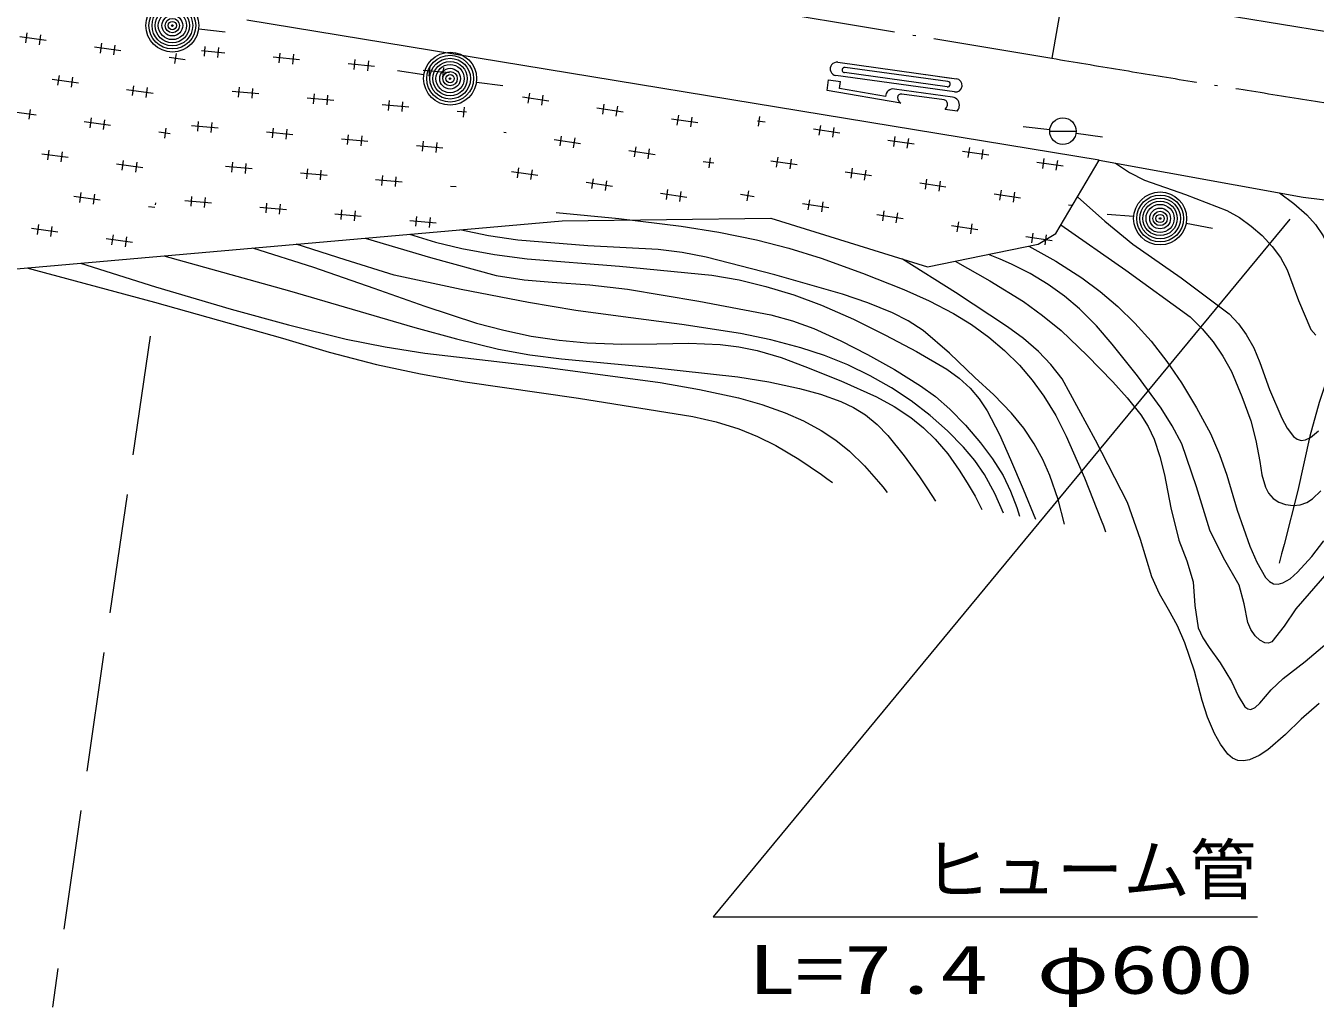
# Model space of a CAD drawing. Units: millimetres, scale not verified. Extents: x 68230 to 708230, y -1956 to 358044.
# Drawn here: x 308644 to 357090, y 245755 to 282610 of the extents above; entities that cross this region are included whole.
import ezdxf
from ezdxf.enums import TextEntityAlignment as Align

# ---------------------------------------------------------------- set-up
doc = ezdxf.new("R2010")
doc.units = ezdxf.units.MM
doc.header["$LTSCALE"] = 1000
doc.linetypes.add('USER1', pattern=[7.000001, 5.508197, -0.688525, 0.114754, -0.688525])
doc.linetypes.add('USER3', pattern=[6, 4.5, -1.5])
for name, color, linetype, lineweight in [('S-BGD', 1, 'Continuous', 13), ('S-BGD-HTXT', 6, 'Continuous', 13), ('S-BMK', 3, 'USER1', 13)]:
    doc.layers.add(name, color=color, linetype=linetype, lineweight=lineweight)
doc.styles.add('ＭＳ ゴシック', font='')
doc.styles.get('ＭＳ ゴシック').set_extended_font_data('MS Gothic')

# ---------------------------------------------------------------- blocks, each defined once
blk = doc.blocks.new('BUHIN268')
at = {"layer": 'S-BGD'}
for radius in [995, 880, 765, 645, 530, 390, 270, 155, 30]:
    blk.add_circle((0, 0), radius, dxfattribs=at)
blk = doc.blocks.new('BUHIN270')
at = {"layer": 'S-BGD'}
blk.add_line((-498, 0), (498, 0), dxfattribs=at)
blk.add_circle((0, 0), 498, dxfattribs=at)

msp = doc.modelspace()

# ---------------------------------------------------------------- linework, layer by layer
at = {"layer": 'S-BGD'}
for p, q in [((315143, 282499), (316136, 282378)), ((348977, 277562), (316949, 282823)), ((309415, 282055), (308424, 282192)), ((308646, 281970), (308697, 282341)), ((309192, 282273), (309141, 281901)), ((312217, 281668), (311226, 281805)), ((311448, 281583), (311499, 281954)), ((311994, 281886), (311943, 281514)), ((314249, 281196), (314301, 281567)), ((316116, 281589), (315240, 281666)), ((315352, 281466), (315385, 281839)), ((315883, 281795), (315850, 281421)), ((318169, 281215), (318203, 281589)), ((318701, 281545), (318667, 281171)), ((314634, 281334), (314028, 281418)), ((318933, 281338), (317937, 281427)), ((321751, 281088), (320755, 281177)), ((320987, 280965), (321020, 281339)), ((321518, 281295), (321485, 280921)), ((323804, 280715), (323837, 281089)), ((324335, 281045), (324302, 280671)), ((339152, 281240), (343609, 280621)), ((343292, 280514), (339429, 281050)), ((310622, 280461), (309632, 280598)), ((309853, 280375), (309905, 280747)), ((310400, 280678), (310349, 280307)), ((323597, 280774), (322608, 280923)), ((324568, 280838), (323572, 280927)), ((338753, 280185), (338808, 280581)), ((338808, 280581), (339254, 280519)), ((343541, 280126), (339083, 280745)), ((339217, 280256), (339254, 280519)), ((343264, 280315), (339401, 280852)), ((342462, 280780), (343411, 280648)), ((313424, 280074), (312433, 280211)), ((312655, 279988), (312706, 280360)), ((313202, 280291), (313150, 279920)), ((317400, 280055), (316403, 280143)), ((316636, 279932), (316669, 280305)), ((317167, 280261), (317134, 279888)), ((319453, 279682), (319486, 280055)), ((325578, 280496), (326569, 280366)), ((327524, 279704), (327578, 280075)), ((341523, 279699), (338753, 280185)), ((340942, 279953), (339221, 280255)), ((343464, 279934), (341285, 280237)), ((343146, 279827), (341561, 280047)), ((320217, 279805), (319221, 279893)), ((319984, 280011), (319951, 279638)), ((323034, 279555), (322038, 279643)), ((322270, 279432), (322304, 279805)), ((322802, 279761), (322768, 279388)), ((325088, 279182), (325121, 279555)), ((328294, 279783), (327304, 279928)), ((328073, 280002), (328019, 279631)), ((330323, 279294), (330377, 279665)), ((330872, 279593), (330818, 279222)), ((309028, 279253), (308037, 279390)), ((308805, 279471), (308754, 279099)), ((311061, 278781), (311112, 279152)), ((311607, 279084), (311556, 278712)), ((325207, 279362), (324856, 279393)), ((331092, 279373), (330103, 279518)), ((333891, 278964), (332902, 279109)), ((333121, 278884), (333176, 279256)), ((333670, 279183), (333616, 278812)), ((336210, 279210), (336155, 278839)), ((343632, 279406), (343186, 279468)), ((311830, 278866), (310839, 279003)), ((314064, 278558), (313641, 278616)), ((313863, 278394), (313914, 278765)), ((315866, 278771), (314870, 278860)), ((315102, 278648), (315135, 279022)), ((315633, 278978), (315600, 278604)), ((318683, 278521), (317687, 278610)), ((317919, 278398), (317952, 278772)), ((318451, 278727), (318417, 278354)), ((326690, 278588), (326603, 278601)), ((336430, 278990), (336140, 279033)), ((339228, 278576), (338239, 278723)), ((338458, 278498), (338513, 278869)), ((339008, 278796), (338953, 278425)), ((347115, 278706), (346121, 278813)), ((348107, 278581), (349097, 278439)), ((321501, 278271), (320504, 278359)), ((320737, 278148), (320770, 278522)), ((321268, 278477), (321235, 278104)), ((324318, 278021), (323322, 278109)), ((323554, 277898), (323587, 278272)), ((324085, 278227), (324052, 277854)), ((329488, 278179), (328499, 278324)), ((328719, 278099), (328773, 278471)), ((329268, 278398), (329213, 278027)), ((342026, 278162), (341037, 278309)), ((341256, 278084), (341311, 278455)), ((341806, 278382), (341751, 278011)), ((310235, 277659), (309245, 277796)), ((309466, 277573), (309518, 277945)), ((310013, 277876), (309962, 277505)), ((332287, 277769), (331297, 277914)), ((331517, 277690), (331572, 278061)), ((332066, 277989), (332012, 277618)), ((334316, 277280), (334370, 277651)), ((336852, 277306), (336907, 277677)), ((337402, 277604), (337347, 277233)), ((344824, 277748), (343835, 277895)), ((344054, 277670), (344109, 278041)), ((344604, 277968), (344549, 277597)), ((346852, 277256), (346907, 277627)), ((313037, 277272), (312047, 277409)), ((312268, 277186), (312319, 277558)), ((312815, 277490), (312763, 277118)), ((317149, 277237), (316153, 277326)), ((316386, 277114), (316419, 277488)), ((316917, 277444), (316884, 277070)), ((319203, 276864), (319236, 277238)), ((319734, 277194), (319701, 276820)), ((327884, 276984), (326895, 277129)), ((327115, 276905), (327169, 277276)), ((327664, 277204), (327609, 276833)), ((334496, 277446), (334096, 277505)), ((337622, 277384), (336633, 277531)), ((340420, 276970), (339431, 277117)), ((339650, 276892), (339705, 277263)), ((340200, 277190), (340145, 276819)), ((347622, 277334), (346633, 277481)), ((347341, 274809), (348977, 277562)), ((347402, 277554), (347347, 277183)), ((348977, 277562), (356642, 276172)), ((319967, 276987), (318971, 277076)), ((322784, 276737), (321788, 276826)), ((322020, 276614), (322053, 276988)), ((322552, 276944), (322518, 276570)), ((330683, 276575), (329693, 276720)), ((329913, 276495), (329968, 276866)), ((330462, 276794), (330408, 276423)), ((343218, 276556), (342229, 276703)), ((342448, 276478), (342503, 276849)), ((342998, 276776), (342943, 276405)), ((311443, 276065), (310452, 276201)), ((310674, 275979), (310725, 276350)), ((311220, 276282), (311169, 275911)), ((314852, 275831), (314885, 276204)), ((315383, 276160), (315350, 275787)), ((324813, 276557), (324605, 276576)), ((333481, 276165), (332492, 276310)), ((332712, 276086), (332766, 276457)), ((333261, 276385), (333207, 276013)), ((336016, 276192), (335499, 276269)), ((335796, 276412), (335741, 276041)), ((346016, 276142), (345027, 276289)), ((345246, 276064), (345301, 276435)), ((345796, 276362), (345741, 275991)), ((356642, 276172), (363652, 275334)), ((313495, 275781), (313254, 275815)), ((313516, 275884), (313527, 275964)), ((315616, 275954), (314620, 276042)), ((318433, 275704), (317437, 275792)), ((317669, 275581), (317702, 275954)), ((318200, 275910), (318167, 275537)), ((320487, 275331), (320520, 275704)), ((338814, 275778), (337825, 275925)), ((338044, 275700), (338099, 276071)), ((338594, 275998), (338539, 275627)), ((347947, 275857), (347825, 275875)), ((303955, 273106), (328799, 275289)), ((321250, 275454), (320254, 275542)), ((321018, 275660), (320985, 275287)), ((324068, 275204), (323072, 275292)), ((323304, 275081), (323337, 275454)), ((323835, 275410), (323802, 275036)), ((328799, 275289), (336632, 275389)), ((336632, 275389), (342527, 273559)), ((341612, 275364), (340623, 275511)), ((340842, 275286), (340897, 275657)), ((341392, 275584), (341337, 275213)), ((343640, 274872), (343695, 275243)), ((350266, 275451), (349268, 275526)), ((352246, 275194), (353230, 275013)), ((309848, 274857), (308858, 274994)), ((309079, 274772), (309131, 275143)), ((309626, 275075), (309575, 274703)), ((311881, 274385), (311933, 274756)), ((344410, 274950), (343421, 275097)), ((344190, 275170), (344135, 274799)), ((346438, 274458), (346493, 274829)), ((346676, 274410), (347341, 274809)), ((346988, 274756), (346933, 274385)), ((312650, 274470), (311660, 274607)), ((312428, 274688), (312377, 274316)), ((342527, 273559), (346676, 274410)), ((347208, 274536), (346219, 274683))]:
    msp.add_line(p, q, dxfattribs=at)
at = {"layer": 'S-BGD', "linetype": 'USER3'}
msp.add_line((313311, 270952), (309642, 245755), dxfattribs=at)
at = {"layer": 'S-BGD'}
for points in [[(299816, 292490), (314072, 290228), (349063, 283788), (362582, 281576), (371923, 280249), (376396, 279659), (379690, 279314), (405378, 276968), (444020, 273133), (495146, 268021), (550705, 262299), (560309, 261435), (573238, 261008), (581741, 261577), (588057, 261733)], [(349584, 277451), (350118, 277106), (350678, 276816), (352219, 276279), (353772, 275672), (354242, 275407), (354682, 275090), (355097, 274732), (355478, 274323), (355782, 273904), (356043, 273440), (356465, 272289), (356926, 271205), (357111, 270990)], [(348158, 276183), (349182, 275274), (350240, 274416), (352057, 273140), (353863, 271797), (354212, 271422), (354502, 271023), (354780, 270514), (355013, 269961), (355378, 268953), (355837, 267873), (356038, 267501), (356271, 267191), (356410, 267083), (356563, 267036), (356730, 267060), (356912, 267151), (357208, 267406)], [(355754, 276333), (356290, 275940), (356773, 275512), (357098, 275148), (357390, 274726), (357772, 273932), (358191, 273199), (358327, 273139), (358496, 273134), (358793, 273221), (359102, 273378), (359563, 273693), (359962, 274037), (360478, 274515), (361033, 274947), (361518, 275250), (362029, 275528)], [(328576, 275602), (330922, 275375), (333273, 275088), (334686, 274859), (336096, 274570), (337313, 274257), (338522, 273883), (340085, 273326), (341632, 272710), (342582, 272285), (343505, 271805), (344179, 271390), (344830, 270917), (345421, 270416), (345978, 269866), (346461, 269305), (346895, 268708), (347340, 267975), (347739, 267202), (348421, 265636), (349050, 264041), (349132, 263826), (349214, 263611)], [(358527, 275325), (358576, 274428), (358564, 273524), (358479, 272770), (358333, 272013), (358021, 270858), (357651, 269716), (357238, 268466), (356884, 267201), (356434, 265165), (355922, 263133), (355828, 262786), (355730, 262430)], [(323066, 274785), (324038, 274489), (325029, 274250), (326248, 274026), (327485, 273862), (330949, 273587), (334421, 273251), (335442, 273065), (336450, 272821), (337501, 272503), (338543, 272125), (339748, 271590), (340945, 270992), (342112, 270381), (343251, 269717), (343707, 269382), (344120, 269005), (344463, 268599), (344760, 268153), (345227, 267256), (345646, 266322), (346121, 265208), (346581, 264086)], [(347673, 263889), (347427, 264818), (347125, 265725), (346860, 266327), (346535, 266913), (346137, 267504), (345684, 268068), (345016, 268758), (344303, 269409), (343354, 270314), (342364, 271174), (341800, 271528), (341203, 271832), (340281, 272211), (339330, 272537), (336784, 273259), (334210, 273927), (333311, 274095), (332401, 274204), (329766, 274350), (327126, 274556), (326035, 274728), (324953, 274951)], [(347534, 275134), (349980, 273432), (352397, 271675), (352848, 271229), (353256, 270741), (353622, 270203), (353942, 269622), (354339, 268694), (354668, 267775), (354862, 267043), (355008, 266248), (355086, 265746), (355217, 265283), (355339, 265054), (355509, 264863), (355724, 264723), (355977, 264633), (356256, 264595), (356527, 264619), (356773, 264706), (356993, 264848), (357296, 265148)], [(317162, 274267), (319448, 273542), (321724, 272757), (323636, 272076), (325578, 271449), (326600, 271175), (327635, 270960), (328680, 270804), (329735, 270707), (331038, 270660), (332356, 270672), (333551, 270686), (334737, 270641), (335436, 270559), (336121, 270418), (337024, 270149), (337920, 269820), (339272, 269276), (340608, 268673), (341267, 268313), (341894, 267902), (342374, 267516), (342813, 267088), (343281, 266534), (343715, 265927), (344017, 265451), (344310, 264951)], [(345381, 264302), (345052, 265044), (344670, 265755), (344303, 266287), (343880, 266792), (343273, 267405), (342618, 267980), (341914, 268522), (341166, 269020), (340363, 269471), (339525, 269873), (338655, 270224), (337763, 270520), (336640, 270815), (335494, 271054), (333295, 271399), (331089, 271685), (329308, 271921), (327528, 272219), (324998, 272702), (322482, 273243), (320647, 273825), (318797, 274410)], [(321393, 274638), (323851, 273904), (326321, 273229), (327365, 273075), (328420, 272981), (329839, 272879), (331247, 272718), (333935, 272266), (336634, 271750), (337452, 271528), (338251, 271248), (339268, 270786), (340274, 270263), (341283, 269706), (342266, 269095), (342828, 268683), (343359, 268217), (343953, 267610), (344511, 266953), (344964, 266354), (345364, 265727), (345647, 265136), (345876, 264519), (345929, 264357), (345981, 264194)], [(346336, 274340), (347345, 273769), (348328, 273142), (349016, 272633), (349676, 272069), (350318, 271440), (350923, 270761), (351519, 269998), (352066, 269200), (352635, 268269), (353155, 267301), (353496, 266512), (353770, 265730), (354162, 264426), (354636, 263065), (354903, 262464), (355227, 261887), (355367, 261738), (355528, 261649), (355697, 261637), (355877, 261686), (356151, 261848), (356430, 262088), (356966, 262685), (357410, 263266)], [(313824, 273973), (318547, 272660), (323265, 271286), (324824, 270850), (326406, 270470), (327584, 270255), (328772, 270099), (332087, 269791), (335402, 269423), (336563, 269238), (337718, 268992), (338506, 268777), (339273, 268505), (339749, 268278), (340192, 267998), (340628, 267640), (341035, 267225), (341652, 266464), (342218, 265669), (342519, 265222), (342820, 264764)], [(357238, 257157), (356557, 256566), (355980, 255993), (355315, 255421), (354979, 255204), (354627, 255048), (354397, 255002), (354178, 255020), (353987, 255108), (353806, 255261), (353526, 255638), (353301, 256039), (353045, 256651), (352847, 257277), (352549, 258371), (352196, 259439), (351916, 260073), (351579, 260685), (351237, 261284), (350946, 261916), (350522, 263325), (350043, 264712), (348839, 267054), (347587, 269358), (347161, 269891), (346690, 270383), (346130, 270866), (345534, 271302), (343577, 272596), (341588, 273841), (341570, 273851), (341553, 273861)], [(343568, 273772), (344861, 273039), (346129, 272251), (346850, 271735), (347540, 271168), (348522, 270234), (349481, 269238), (350031, 268640), (350534, 268002), (350812, 267558), (351036, 267086), (351255, 266435), (351422, 265751), (351668, 264506), (351971, 263290), (352271, 262517), (352511, 261730), (352573, 260846), (352695, 259996), (352866, 259622), (353100, 259259), (353518, 258683), (353941, 257986), (354193, 257451), (354450, 257039), (354556, 256957), (354676, 256936), (354833, 257010), (355007, 257170), (355438, 257672), (355883, 258099), (356715, 258732), (357533, 259431)], [(357525, 262055), (356360, 260719), (355924, 260063), (355463, 259476), (355339, 259427), (355198, 259436), (355008, 259535), (354830, 259700), (354671, 259935), (354565, 260202), (354426, 260906), (354228, 261600), (353647, 262625), (353125, 263669), (352631, 265296), (352080, 266907), (351721, 267591), (351308, 268249), (350414, 269465), (349465, 270653), (348869, 271339), (348230, 271982), (347668, 272460), (347060, 272898), (346385, 273306), (345684, 273659), (345256, 273848), (344813, 274028)], [(308677, 273521), (313482, 272230), (318290, 270877), (320045, 270359), (321824, 269897), (323474, 269540), (325147, 269240), (329415, 268624), (333706, 267944), (334584, 267736), (335439, 267471), (336138, 267191), (336820, 266852), (337693, 266334), (338541, 265760), (338746, 265614), (338959, 265460)], [(310705, 273699), (313521, 272807), (316359, 271970), (318510, 271380), (320684, 270846), (322152, 270552), (323641, 270315), (328064, 269798), (332476, 269221), (333954, 268957), (335419, 268633), (336304, 268383), (337171, 268074), (337859, 267770), (338528, 267407), (339077, 267045), (339588, 266636), (340158, 266084), (340688, 265486), (340848, 265293), (341012, 265090)], [(344310, 264951), (344439, 264702), (344560, 264450)]]:
    msp.add_lwpolyline(points, dxfattribs=at)
for centre, radius, start, end in [((339118, 280992), 250, 82.0914, 262.0914), ((339415, 280951), 100, 82.0914, 262.0914), ((343278, 280415), 100, 262.0914, 82.0914), ((343575, 280373), 250, 262.0914, 82.0914), ((341242, 279940), 300, 81.8377, 177.4857), ((341540, 279899), 150, 82.0914, 172.0914), ((341691, 279948), 300, 185.4701, 235.9948), ((343127, 279678), 150, 342.4915, 82.8937), ((342974, 279680), 300, 315.0232, 350.9779), ((343423, 279637), 300, 347.3109, 82.2908), ((343467, 279594), 250, 311.2623, 354.7391)]:
    msp.add_arc(centre, radius, start, end, dxfattribs=at)
at = {"layer": 'S-BGD-HTXT'}
for p, q in [((353935, 320731), (347198, 281391)), ((356133, 275351), (334470, 249143)), ((334470, 249143), (354921, 249143))]:
    msp.add_line(p, q, dxfattribs=at)
at = {"layer": 'S-BMK'}
msp.add_line((315143, 286746), (347198, 281391), dxfattribs=at)
msp.add_arc((483790, 1091696), 821736, 260.43161, 263.3188, dxfattribs=at)

# ---------------------------------------------------------------- block references
for name, p in [('BUHIN268', (314151, 282620)), ('BUHIN268', (324586, 280626)), ('BUHIN270', (347613, 278652)), ('BUHIN268', (351263, 275375))]:
    msp.add_blockref(name, p)

# ---------------------------------------------------------------- texts
at = {"layer": 'S-BGD-HTXT', "style": 'ＭＳ ゴシック'}
msp.add_text('ヒューム管', height=1833, dxfattribs=at).set_placement((342378, 249456), align=Align.BOTTOM_LEFT)
at = {"layer": 'S-BGD-HTXT', "style": 'ＭＳ ゴシック', "width": 1.45}
msp.add_text('L=7.4 φ600', height=1833, dxfattribs=at).set_placement((335767, 245707), align=Align.BOTTOM_LEFT)

doc.saveas('drawing.dxf')
